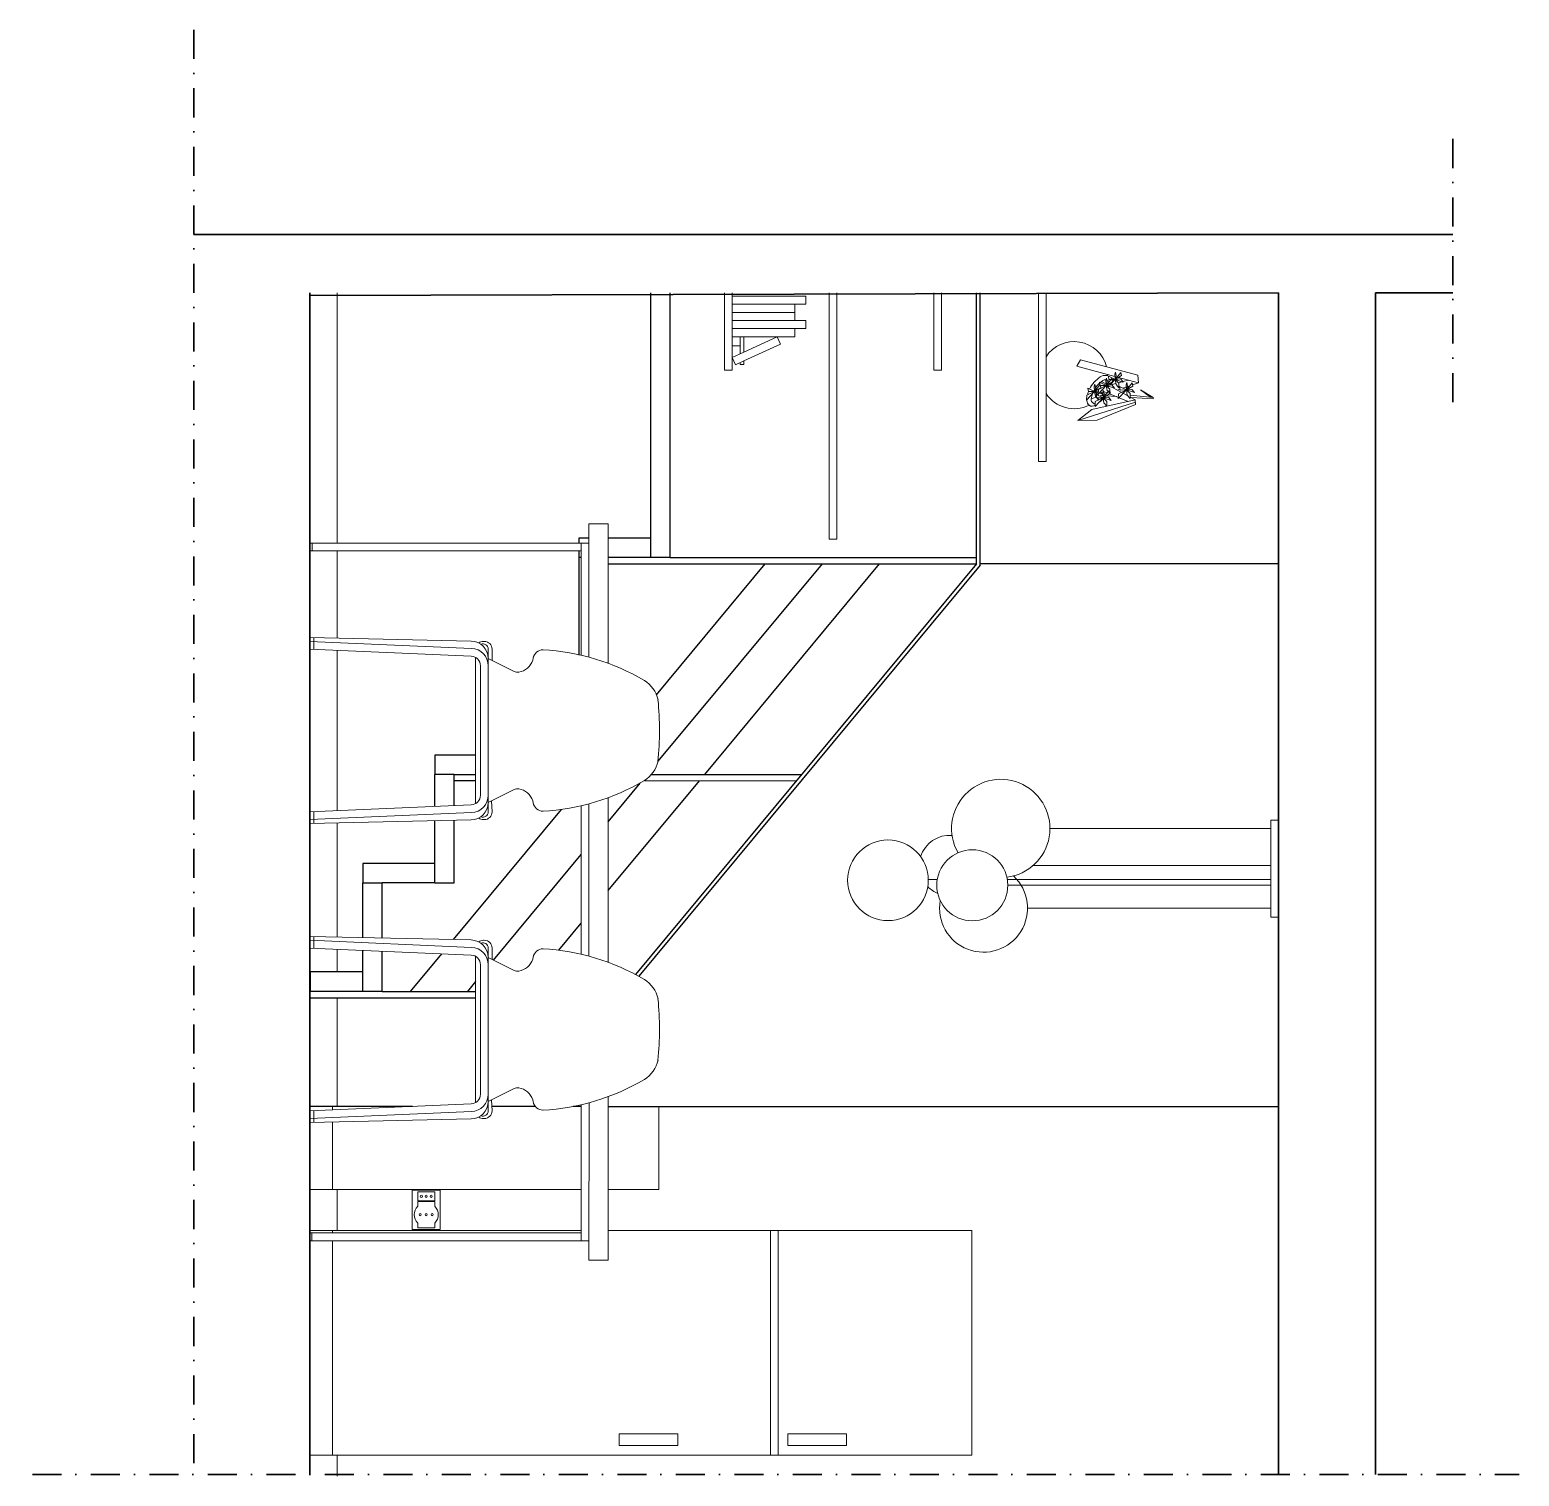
# Model space of a CAD drawing. Header units: millimetres. Extents: x -595 to 1676, y 24 to 912.
# Drawn here: x 1291.9 to 1676.4, y 91 to 464.3 of the extents above; entities that cross this region are included whole.
import ezdxf

# ---------------------------------------------------------------- set-up
doc = ezdxf.new("R2010")
doc.units = ezdxf.units.MM
doc.linetypes.add('DASHDOT', pattern=[1, 0.5, -0.25, 0, -0.25])
for name, color, linetype, lineweight in [('A-FLOR-LEVL', 3, 'Continuous', 35), ('A-FLOR-STRS', 1, 'Continuous', 25), ('A-FURN', 2, 'Continuous', 18), ('A-GLAZ-FULL', 4, 'Continuous', 25), ('A-WALL-FULL-EXT', 3, 'Continuous', 35), ('A-WALL-FULL-EXTR', 3, 'Continuous', 35), ('A-WALL-FULL-INTR', 1, 'Continuous', 25)]:
    doc.layers.add(name, color=color, linetype=linetype, lineweight=lineweight)

msp = doc.modelspace()

# ---------------------------------------------------------------- linework, layer by layer
at = {"layer": 'A-FLOR-LEVL', "linetype": 'DASHDOT', "ltscale": 15}
for p, q in [((1334.25, 464.33), (1334.25, 91.49)), ((-594.91, 91.49), (1676.36, 91.49))]:
    msp.add_line(p, q, dxfattribs=at)
at = {"layer": 'A-FLOR-LEVL'}
for p, q in [((1359.25, 411.49), (1334.25, 411.49)), ((1614.25, 411.49), (1639.25, 411.49)), ((1364.25, 91.49), (1364.25, 396.49)), ((1614.25, 396.49), (1614.25, 91.49)), ((1639.25, 396.49), (1639.25, 91.49))]:
    msp.add_line(p, q, dxfattribs=at)
at = {"layer": 'A-FLOR-STRS'}
for p, q in [((1452.25, 328.17), (1452.25, 396.49)), ((1457.25, 328.17), (1457.25, 396.49)), ((1433.65, 333.17), (1433.65, 331.82)), ((1436.25, 333.17), (1433.65, 333.17)), ((1452.25, 333.17), (1441.25, 333.17)), ((1433.65, 329.82), (1433.65, 328.17)), ((1433.65, 328.17), (1433.65, 302.9)), ((1434.25, 328.17), (1433.65, 328.17)), ((1457.25, 328.17), (1441.25, 328.17)), ((1407, 277.17), (1396.45, 277.17)), ((1396.45, 277.17), (1396.45, 272.17)), ((1396.45, 263.9), (1396.45, 272.17)), ((1401.45, 272.17), (1396.45, 272.17)), ((1401.45, 264.11), (1401.45, 272.17)), ((1401.45, 272.17), (1407, 272.17)), ((1396.45, 244.17), (1396.45, 260.19)), ((1401.45, 244.17), (1401.45, 260.3)), ((1396.45, 249.17), (1377.85, 249.17)), ((1377.85, 249.17), (1377.85, 244.17)), ((1377.85, 230.04), (1377.85, 244.17)), ((1377.85, 244.17), (1382.85, 244.17)), ((1382.85, 229.93), (1382.85, 244.17)), ((1396.45, 244.17), (1382.85, 244.17)), ((1396.45, 244.17), (1401.45, 244.17)), ((1377.85, 216.17), (1377.85, 226.74)), ((1382.85, 216.17), (1382.85, 226.53)), ((1377.85, 221.17), (1364.25, 221.17)), ((1364.3, 221.17), (1364.3, 216.17)), ((1382.85, 216.17), (1364.3, 216.17)), ((1364.25, 186.58), (1390.74, 186.58))]:
    msp.add_line(p, q, dxfattribs=at)
at = {"layer": 'A-FURN'}
for p, q in [((1371.25, 396.49), (1371.25, 331.82)), ((1471.25, 376.49), (1471.25, 396.49)), ((1473.25, 376.49), (1473.25, 396.49)), ((1498.25, 332.88), (1498.25, 396.49)), ((1500.25, 396.49), (1500.25, 332.88)), ((1525.25, 376.49), (1525.25, 396.49)), ((1527.25, 376.49), (1527.25, 396.49)), ((1552.25, 352.88), (1552.25, 396.49)), ((1554.25, 352.88), (1554.25, 396.49)), ((1371.25, 395.79), (1364.25, 395.79)), ((1492.27, 395.61), (1473.25, 395.61)), ((1492.27, 393.51), (1473.25, 393.51)), ((1489.41, 393.51), (1489.41, 391.41)), ((1492.27, 395.61), (1492.27, 393.51)), ((1489.41, 391.41), (1473.25, 391.41)), ((1492.19, 389.31), (1473.25, 389.31)), ((1489.41, 391.41), (1489.41, 389.31)), ((1492.19, 389.31), (1492.19, 387.21)), ((1492.19, 387.21), (1473.25, 387.21)), ((1489.41, 385.11), (1473.25, 385.11)), ((1475.25, 385.11), (1475.25, 382.75)), ((1476.25, 385.11), (1476.25, 381.17)), ((1476.25, 381.17), (1484.81, 385.11)), ((1484.81, 385.11), (1485.69, 383.2)), ((1489.41, 387.21), (1489.41, 385.11)), ((1475.25, 382.75), (1473.25, 382.75)), ((1473.25, 379.79), (1476.25, 381.17)), ((1475.25, 380.71), (1475.25, 382.75)), ((1485.69, 383.2), (1476.25, 378.86)), ((1474.12, 377.88), (1473.25, 379.79)), ((1476.25, 378.86), (1474.12, 377.88)), ((1475.25, 377.99), (1475.25, 378.4)), ((1476.25, 377.99), (1475.25, 377.99)), ((1476.25, 378.86), (1476.25, 377.99)), ((1563.16, 379.18), (1562.22, 377.48)), ((1562.22, 377.48), (1572.02, 374.86)), ((1577.9, 375.16), (1563.16, 379.18)), ((1471.25, 376.49), (1473.25, 376.49)), ((1525.25, 376.49), (1527.25, 376.49)), ((1568.54, 373.56), (1569.75, 372.91)), ((1570.67, 372.63), (1572.25, 373.05)), ((1572.25, 374.8), (1572.59, 374.71)), ((1572.95, 374.61), (1578.12, 373.23)), ((1572.96, 373.24), (1573.9, 373.5)), ((1574.06, 373.54), (1575.51, 373.93)), ((1576.54, 372.69), (1578.12, 373.23)), ((1578.12, 373.23), (1577.9, 375.16)), ((1565.89, 369.06), (1567.14, 369.49)), ((1566.9, 371.61), (1567.35, 371.73)), ((1567.36, 371.73), (1566.97, 371.89)), ((1567.79, 371.55), (1567.72, 371.58)), ((1568.08, 369.81), (1568.91, 370.09)), ((1568.93, 369.88), (1568.4, 369.92)), ((1568.97, 371.07), (1568.55, 371.24)), ((1570.01, 370.64), (1569.08, 371.02)), ((1569.37, 369.85), (1569.09, 369.87)), ((1569.16, 370.17), (1569.82, 370.4)), ((1572.41, 369.66), (1569.74, 369.83)), ((1569.85, 372.86), (1569.99, 372.78)), ((1570.1, 372.73), (1570.34, 372.59)), ((1572.9, 369.46), (1570.57, 370.41)), ((1571.52, 371.96), (1575.38, 369.87)), ((1572.62, 371.36), (1573.33, 371.6)), ((1575.39, 368.44), (1573.08, 369.39)), ((1574.06, 371.85), (1574.92, 372.14)), ((1574.83, 370.16), (1575.18, 370.13)), ((1575.18, 372.23), (1575.87, 372.47)), ((1575.94, 370.05), (1581.86, 369.45)), ((1575.95, 369.56), (1577.24, 368.86)), ((1581.84, 369.06), (1576.2, 369.42)), ((1581.86, 369.45), (1578.58, 371.45)), ((1578.58, 371.45), (1581.21, 369.52)), ((1581.86, 369.45), (1581.84, 369.06)), ((1577.28, 368.26), (1562.43, 363.51)), ((1566.04, 366.34), (1562.43, 363.51)), ((1577.24, 368.86), (1566.04, 366.34)), ((1567.44, 363.6), (1577.32, 367.66)), ((1577.32, 367.66), (1577.24, 368.86)), ((1562.43, 363.51), (1567.44, 363.6)), ((1554.25, 352.88), (1552.25, 352.88)), ((1436.25, 331.82), (1436.25, 336.82)), ((1436.25, 336.82), (1441.25, 336.82)), ((1441.25, 336.82), (1441.25, 304.4)), ((1441.25, 336.82), (1441.25, 300.81)), ((1364.25, 331.82), (1434.25, 331.82)), ((1364.8, 329.82), (1364.8, 331.82)), ((1434.25, 331.82), (1434.25, 302.9)), ((1434.25, 331.82), (1436.25, 331.82)), ((1436.25, 331.82), (1436.25, 302.4)), ((1500.25, 332.88), (1498.25, 332.88)), ((1434.25, 329.82), (1364.25, 329.82)), ((1371.25, 329.82), (1371.25, 307.34)), ((1364.25, 307.49), (1405.84, 306.59)), ((1364.25, 307.49), (1364.25, 306.49)), ((1364.25, 306.49), (1405.94, 304.68)), ((1364.25, 306.49), (1364.25, 304.49)), ((1364.25, 304.49), (1405.86, 302.68)), ((1365.24, 304.45), (1365.24, 307.47)), ((1371.25, 304.19), (1371.25, 262.8)), ((1409, 306.49), (1409.25, 306.49)), ((1410.25, 304.49), (1410.25, 262.49)), ((1411.25, 301.59), (1411.25, 304.49)), ((1407, 302.35), (1407, 264.64)), ((1408.25, 300.19), (1408.25, 266.8)), ((1416.95, 298.75), (1410.25, 302.09)), ((1421.73, 301.65), (1421.86, 302.12)), ((1416.95, 268.24), (1410.25, 264.9)), ((1411.25, 262.49), (1411.14, 265.34)), ((1421.73, 265.34), (1421.86, 264.87)), ((1441.25, 266.18), (1441.25, 223.65)), ((1364.25, 262.49), (1405.86, 264.31)), ((1364.25, 262.49), (1364.25, 260.49)), ((1364.25, 260.49), (1405.94, 262.31)), ((1365.24, 260.54), (1365.24, 262.54)), ((1434.25, 264.09), (1434.25, 225.74)), ((1436.25, 264.59), (1436.25, 225.24)), ((1364.25, 260.49), (1364.25, 259.49)), ((1364.25, 259.49), (1405.84, 260.4)), ((1365.24, 259.52), (1365.24, 260.54)), ((1371.25, 259.65), (1371.25, 230.18)), ((1409, 260.49), (1409.25, 260.49)), ((1555.24, 258.21), (1612.25, 258.21)), ((1612.25, 235.33), (1612.25, 260.33)), ((1612.25, 260.33), (1614.25, 260.33)), ((1550.87, 248.63), (1612.25, 248.63)), ((1526.15, 245.02), (1523.84, 245.02)), ((1544.25, 245.02), (1612.25, 245.02)), ((1544.37, 243.55), (1612.25, 243.55)), ((1549.45, 237.63), (1612.25, 237.63)), ((1612.25, 235.33), (1614.25, 235.33)), ((1364.25, 230.34), (1405.84, 229.43)), ((1364.25, 230.34), (1364.25, 229.34)), ((1364.25, 229.34), (1405.94, 227.52)), ((1364.25, 229.34), (1364.25, 227.34)), ((1364.25, 227.34), (1405.86, 225.52)), ((1365.24, 227.29), (1365.24, 230.31)), ((1371.25, 227.03), (1371.25, 221.17)), ((1409, 229.34), (1409.25, 229.34)), ((1410.25, 227.34), (1410.25, 185.34)), ((1411.25, 224.43), (1411.25, 227.34)), ((1407, 225.19), (1407, 187.48)), ((1408.25, 223.03), (1408.25, 189.64)), ((1416.95, 221.59), (1410.25, 224.93)), ((1421.73, 224.49), (1421.86, 224.96)), ((1371.25, 214.49), (1371.25, 186.58)), ((1416.95, 191.08), (1410.25, 187.74)), ((1441.25, 189.02), (1441.25, 146.82)), ((1364.25, 185.34), (1405.86, 187.15)), ((1364.25, 185.34), (1364.25, 183.34)), ((1364.25, 183.34), (1405.94, 185.15)), ((1365.24, 183.38), (1365.24, 185.38)), ((1370.08, 185.59), (1370.08, 186.49)), ((1411.25, 185.34), (1411.14, 188.18)), ((1421.73, 188.18), (1421.86, 187.71)), ((1434.25, 151.82), (1434.25, 186.93)), ((1436.3, 187.45), (1436.25, 146.82)), ((1454.25, 165.07), (1454.25, 186.49)), ((1364.25, 183.34), (1364.25, 182.34)), ((1364.25, 182.34), (1405.84, 183.24)), ((1365.24, 182.36), (1365.24, 183.38)), ((1370.08, 165.07), (1370.08, 182.46)), ((1409, 183.34), (1409.25, 183.34)), ((1434.25, 165.07), (1364.25, 165.07)), ((1371.25, 165.07), (1371.25, 154.49)), ((1390.65, 164.88), (1397.85, 164.88)), ((1390.65, 154.75), (1390.65, 164.87)), ((1394.25, 164.43), (1392.05, 164.43)), ((1392.05, 164.43), (1392.05, 162.13)), ((1392.05, 162.13), (1396.45, 162.13)), ((1394.25, 161.95), (1392.05, 161.95)), ((1392.05, 161.95), (1392.05, 160.74)), ((1394.25, 164.43), (1396.45, 164.43)), ((1394.25, 161.95), (1396.45, 161.95)), ((1396.45, 162.13), (1396.45, 164.43)), ((1396.45, 161.95), (1396.45, 160.74)), ((1397.85, 154.75), (1397.85, 164.88)), ((1441.25, 165.07), (1454.25, 165.07)), ((1434.25, 154.49), (1364.25, 154.49)), ((1434.25, 153.82), (1364.25, 153.82)), ((1364.77, 153.82), (1364.77, 151.82)), ((1370.08, 154.49), (1370.08, 153.82)), ((1397.85, 154.75), (1390.65, 154.75)), ((1392.05, 155.15), (1392.05, 156.37)), ((1394.25, 155.15), (1392.05, 155.15)), ((1394.25, 155.15), (1396.45, 155.15)), ((1396.45, 155.15), (1396.45, 156.37)), ((1441.25, 154.49), (1535.08, 154.49)), ((1483.08, 154.49), (1483.08, 96.49)), ((1485.08, 154.49), (1485.08, 96.49)), ((1535.08, 154.49), (1535.08, 96.49)), ((1364.25, 151.82), (1434.25, 151.82)), ((1370.08, 151.82), (1370.08, 96.49)), ((1434.25, 151.82), (1436.25, 151.82)), ((1441.25, 146.82), (1436.25, 146.82)), ((1444.08, 98.99), (1444.08, 101.99)), ((1444.08, 101.99), (1459.18, 101.99)), ((1459.18, 101.99), (1459.18, 98.99)), ((1487.62, 98.99), (1487.62, 101.99)), ((1487.62, 101.99), (1502.72, 101.99)), ((1502.72, 101.99), (1502.72, 98.99)), ((1535.08, 96.49), (1364.25, 96.49)), ((1371.25, 96.49), (1371.25, 91.04)), ((1450.08, 98.99), (1444.08, 98.99)), ((1459.18, 98.99), (1450.08, 98.99)), ((1493.62, 98.99), (1487.62, 98.99)), ((1502.72, 98.99), (1493.62, 98.99))]:
    msp.add_line(p, q, dxfattribs=at)
at = {"layer": 'A-FURN', "linetype": 'Continuous'}
for p, q in [((1566.82, 372.9), (1566.64, 372.34)), ((1566.99, 372.01), (1566.82, 372.9)), ((1568.17, 372.51), (1568, 373.4)), ((1568, 373.4), (1569.78, 372.54)), ((1569.84, 374.43), (1569.66, 373.87)), ((1569.66, 373.87), (1569.78, 372.54)), ((1571.24, 374.32), (1569.78, 372.54)), ((1569.78, 372.54), (1570.01, 373.54)), ((1569.78, 372.54), (1571.39, 373.5)), ((1570.01, 373.54), (1569.84, 374.43)), ((1570.07, 373.1), (1570.05, 372.87)), ((1570.36, 373.24), (1570.07, 373.1)), ((1570.48, 374.07), (1570.31, 374.96)), ((1570.31, 374.96), (1572.09, 374.1)), ((1571.05, 374.08), (1570.48, 374.07)), ((1570.7, 372.63), (1572.09, 374.1)), ((1571.39, 373.5), (1571.24, 374.32)), ((1572.09, 374.1), (1571.28, 374.08)), ((1572.09, 374.1), (1571.35, 373.73)), ((1572.15, 376), (1571.97, 375.43)), ((1571.97, 375.43), (1572.09, 374.1)), ((1573.55, 375.88), (1572.09, 374.1)), ((1572.09, 374.1), (1572.32, 375.1)), ((1572.09, 374.1), (1573.7, 375.07)), ((1573.51, 374.24), (1572.09, 374.1)), ((1572.09, 374.1), (1574.17, 373.4)), ((1572.09, 374.1), (1573.04, 373.17)), ((1572.29, 372.79), (1572.09, 374.1)), ((1572.32, 375.1), (1572.15, 376)), ((1573.04, 373.17), (1573.06, 371.89)), ((1574.17, 373.4), (1573.51, 374.24)), ((1573.7, 375.07), (1573.55, 375.88)), ((1575.05, 373.29), (1574.87, 372.73)), ((1576.45, 373.18), (1574.99, 371.4)), ((1575.22, 372.4), (1575.05, 373.29)), ((1576.6, 372.36), (1576.45, 373.18)), ((1564.66, 368.78), (1566.76, 371)), ((1564.74, 370), (1564.66, 368.78)), ((1566.76, 371), (1564.74, 370)), ((1565.15, 370.97), (1564.98, 371.87)), ((1564.98, 371.87), (1566.76, 371)), ((1566.76, 371), (1565.15, 370.97)), ((1566.64, 372.34), (1566.76, 371)), ((1568.13, 372.67), (1566.76, 371)), ((1566.76, 371), (1566.99, 372.01)), ((1566.76, 371), (1568.37, 371.97)), ((1567.73, 371.1), (1566.76, 371)), ((1566.76, 371), (1568.84, 370.31)), ((1566.76, 371), (1567.71, 370.07)), ((1566.96, 369.69), (1566.76, 371)), ((1566.87, 367.15), (1568.97, 369.37)), ((1568.97, 369.37), (1566.95, 368.37)), ((1567.73, 368.8), (1566.96, 369.69)), ((1567.36, 369.34), (1567.19, 370.23)), ((1567.19, 370.23), (1568.97, 369.37)), ((1568.97, 369.37), (1567.36, 369.34)), ((1567.67, 370.32), (1569.78, 372.54)), ((1567.76, 371.54), (1567.67, 370.32)), ((1567.71, 370.07), (1567.71, 369.98)), ((1567.72, 369.35), (1567.73, 368.8)), ((1569.78, 372.54), (1567.76, 371.54)), ((1569.78, 372.54), (1568.17, 372.51)), ((1568.37, 371.97), (1568.27, 372.51)), ((1568.84, 370.31), (1568.31, 370.98)), ((1569.03, 371.27), (1568.85, 370.7)), ((1568.85, 370.7), (1568.97, 369.37)), ((1570.43, 371.15), (1568.97, 369.37)), ((1568.97, 369.37), (1569.2, 370.38)), ((1568.97, 369.37), (1570.58, 370.34)), ((1570.39, 369.51), (1568.97, 369.37)), ((1568.97, 369.37), (1571.05, 368.68)), ((1568.97, 369.37), (1569.92, 368.44)), ((1569.17, 368.06), (1568.97, 369.37)), ((1569.2, 370.38), (1569.03, 371.27)), ((1571.19, 372.68), (1569.78, 372.54)), ((1569.78, 372.54), (1571.86, 371.84)), ((1569.78, 372.54), (1570.73, 371.61)), ((1569.98, 371.22), (1569.78, 372.54)), ((1570.24, 370.92), (1569.98, 371.22)), ((1570.02, 372.45), (1570.01, 372.31)), ((1570.04, 372.69), (1570.03, 372.56)), ((1570.21, 372.12), (1570.41, 372.33)), ((1571.05, 368.68), (1570.39, 369.51)), ((1570.58, 370.34), (1570.43, 371.15)), ((1570.75, 370.33), (1570.54, 370.58)), ((1570.73, 371.61), (1570.75, 370.33)), ((1571.86, 371.84), (1571.19, 372.68)), ((1573.06, 371.89), (1572.29, 372.79)), ((1572.88, 369.17), (1574.99, 371.4)), ((1572.97, 370.39), (1572.88, 369.17)), ((1574.99, 371.4), (1572.97, 370.39)), ((1573.38, 371.37), (1573.21, 372.26)), ((1573.21, 372.26), (1574.99, 371.4)), ((1574.99, 371.4), (1573.38, 371.37)), ((1574.87, 372.73), (1574.99, 371.4)), ((1574.99, 371.4), (1575.22, 372.4)), ((1574.99, 371.4), (1576.6, 372.36)), ((1576.4, 371.54), (1574.99, 371.4)), ((1574.99, 371.4), (1577.07, 370.7)), ((1574.99, 371.4), (1575.94, 370.47)), ((1575.19, 370.08), (1574.99, 371.4)), ((1575.96, 369.19), (1575.19, 370.08)), ((1575.94, 370.47), (1575.96, 369.19)), ((1577.07, 370.7), (1576.4, 371.54)), ((1566.95, 368.37), (1566.87, 367.15)), ((1569.94, 367.17), (1569.17, 368.06)), ((1569.92, 368.44), (1569.94, 367.17))]:
    msp.add_line(p, q, dxfattribs=at)
at = {"layer": 'A-FURN'}
for centre, radius in [((1513.44, 244.85), 10.41), ((1535.2, 243.55), 9.17), ((1392.98, 163.28), 0.285), ((1394.25, 163.28), 0.285), ((1395.52, 163.28), 0.285), ((1392.69, 158.55), 0.285), ((1394.25, 158.55), 0.285), ((1395.8, 158.55), 0.285)]:
    msp.add_circle(centre, radius, dxfattribs=at)
for centre, radius, start, end in [((1561.47, 375.21), 8.66, 14.3395, 146.8209), ((1572.69, 368.09), 8.03, 123.8075, 153.8726), ((1572.69, 368.09), 6.87, 132.5597, 146.4994), ((1572.69, 368.09), 6.87, 123.8075, 130.7051), ((1569.51, 372.84), 2.31, 84.1024, 123.8075), ((1569.51, 372.84), 1.16, 80.9097, 123.8075), ((1569.63, 373.99), 1.16, 53.4868, 84.1024), ((1569.51, 372.84), 1.16, 30.4496, 68.246), ((1561.47, 375.21), 8.66, 358.8225, 1.0712), ((1563.28, 374.06), 7.51, 348.9638, 352.6809), ((1569.51, 372.84), 1.16, 349.3883, 10.9992), ((1569.63, 373.99), 1.16, 359.3183, 4.4461), ((1563.28, 374.06), 7.51, 357.6525, 359.3183), ((1561.47, 375.21), 8.66, 213.5319, 296.4295), ((1572.69, 368.09), 8.03, 158.9143, 165.5258), ((1567.04, 368.94), 1.16, 171.3847, 263.4854), ((1572.69, 368.09), 6.87, 159.8577, 171.3847), ((1572.69, 368.09), 6.87, 154.9363, 156.5879), ((1572.69, 368.09), 6.87, 150.3681, 153.8226), ((1563.28, 374.06), 7.51, 305.0678, 319.6327), ((1563.28, 374.06), 7.51, 320.4343, 320.9042), ((1563.28, 374.06), 7.51, 321.5213, 323.1757), ((1567.04, 368.94), 2.31, 181.9991, 211.0898), ((1566.05, 368.35), 1.16, 211.0898, 295.8739), ((1563.28, 374.06), 7.51, 295.8739, 298.7319), ((1567.04, 368.94), 1.16, 299.8082, 306.3057), ((1405.75, 302.09), 4.5, 0, 88.7546), ((1405.75, 300.19), 4.5, 0, 87.5104), ((1409, 304.49), 2, 90, 126.8732), ((1408.86, 304.49), 1.38, 0, 112.479), ((1409.25, 304.49), 2, 0, 90), ((1424.43, 301.72), 2.6, 90.0654, 171.09), ((1420.97, 245.59), 58.83, 59.7869, 86.7117), ((1405.75, 300.19), 2.5, 0, 87.5104), ((1417.44, 303), 4.5, 279.3247, 342.473), ((1417.84, 300.54), 2, 243.4816, 279.3247), ((1446, 289.49), 8.31, 13.5141, 56.6133), ((1373.81, 283.52), 80.65, 354.3096, 5.6255), ((1446, 277.5), 8.31, 303.3867, 346.4859), ((1420.97, 321.4), 58.83, 273.2883, 300.2131), ((1542.55, 258.21), 12.69, 277.1718, 209.6049), ((1405.75, 266.8), 2.5, 272.4896, 0), ((1405.75, 266.8), 4.5, 272.4896, 0), ((1417.84, 266.45), 2, 80.6753, 116.5184), ((1417.44, 263.99), 4.5, 17.527, 80.6753), ((1405.75, 264.9), 4.5, 271.2454, 0), ((1408.86, 262.49), 1.38, 247.521, 0), ((1409.25, 262.49), 2, 270, 0), ((1424.43, 265.27), 2.6, 188.91, 269.9346), ((1409, 262.49), 2, 233.1268, 270), ((1529.33, 248.63), 7.81, 85.2013, 162.7562), ((1529.33, 248.63), 7.81, 224.0038, 247.0286), ((1538.1, 237.63), 11.35, 169.9429, 47.108), ((1405.75, 224.93), 4.5, 0, 88.7546), ((1405.75, 223.03), 4.5, 0, 87.5104), ((1409, 227.34), 2, 90, 126.8732), ((1408.86, 227.34), 1.38, 0, 112.479), ((1409.25, 227.34), 2, 0, 90), ((1424.43, 224.56), 2.6, 90.0654, 171.09), ((1420.97, 168.43), 58.83, 59.7869, 86.7117), ((1405.75, 223.03), 2.5, 0, 87.5104), ((1417.44, 225.84), 4.5, 279.3247, 342.473), ((1417.84, 223.38), 2, 243.4816, 279.3247), ((1446, 212.33), 8.31, 13.5141, 56.6133), ((1373.81, 206.36), 80.65, 354.3096, 5.6255), ((1446, 200.34), 8.31, 303.3867, 346.4859), ((1420.97, 244.24), 58.83, 273.2883, 300.2131), ((1405.75, 189.64), 2.5, 272.4896, 0), ((1405.75, 189.64), 4.5, 272.4896, 0), ((1417.84, 189.29), 2, 80.6753, 116.5184), ((1417.44, 186.83), 4.5, 17.527, 80.6753), ((1405.75, 187.74), 4.5, 271.2454, 0), ((1408.86, 185.34), 1.38, 247.521, 0), ((1409.25, 185.34), 2, 270, 0), ((1424.43, 188.11), 2.6, 188.91, 269.9346), ((1409, 185.34), 2, 233.1268, 270), ((1394.25, 158.55), 3.1, 135.2087, 224.7913), ((1394.25, 158.55), 3.1, 315.2087, 44.7913)]:
    msp.add_arc(centre, radius, start, end, dxfattribs=at)
at = {"layer": 'A-GLAZ-FULL'}
for p, q in [((1536.25, 326.49), (1536.25, 396.49)), ((1537.25, 326.13), (1537.25, 396.49)), ((1457.25, 328.17), (1536.25, 328.17)), ((1441.25, 326.49), (1536.25, 326.49)), ((1536.25, 326.49), (1448.27, 220.54)), ((1537.25, 326.13), (1449.17, 220.06)), ((1453.67, 292.68), (1481.75, 326.49)), ((1454.08, 275.56), (1496.5, 326.49)), ((1466.14, 272.17), (1511.25, 326.49)), ((1407, 270.49), (1401.62, 270.49)), ((1441.25, 242.19), (1464.79, 270.54)), ((1441.25, 259.96), (1449.44, 269.93)), ((1450.57, 270.57), (1489.76, 270.5)), ((1452.37, 272.17), (1491.14, 272.17)), ((1401.29, 229.53), (1429.14, 263.14)), ((1411.65, 224.23), (1434.25, 251.51)), ((1428.45, 226.78), (1434.25, 233.76)), ((1398.19, 225.86), (1390.14, 216.17)), ((1382.85, 216.17), (1407, 216.17)), ((1407, 218.71), (1404.89, 216.17)), ((1364.25, 214.49), (1407, 214.49))]:
    msp.add_line(p, q, dxfattribs=at)
at = {"layer": 'A-WALL-FULL-EXT'}
for p, q in [((1359.25, 411.49), (1614.25, 411.49)), ((1364.25, 395.79), (1614.25, 396.49))]:
    msp.add_line(p, q, dxfattribs=at)
at = {"layer": 'A-WALL-FULL-EXTR', "linetype": 'DASHDOT', "ltscale": 15}
msp.add_line((1659.25, 436.15), (1659.25, 366.94), dxfattribs=at)
at = {"layer": 'A-WALL-FULL-EXTR'}
for p, q in [((1639.25, 411.49), (1659.25, 411.49)), ((1639.25, 396.49), (1659.25, 396.49))]:
    msp.add_line(p, q, dxfattribs=at)
at = {"layer": 'A-WALL-FULL-INTR'}
for p, q in [((1614.25, 326.49), (1537.25, 326.49)), ((1422.4, 186.49), (1411.2, 186.49)), ((1434.25, 186.49), (1432.15, 186.49)), ((1441.25, 186.49), (1614.25, 186.49))]:
    msp.add_line(p, q, dxfattribs=at)

doc.saveas('drawing.dxf')
